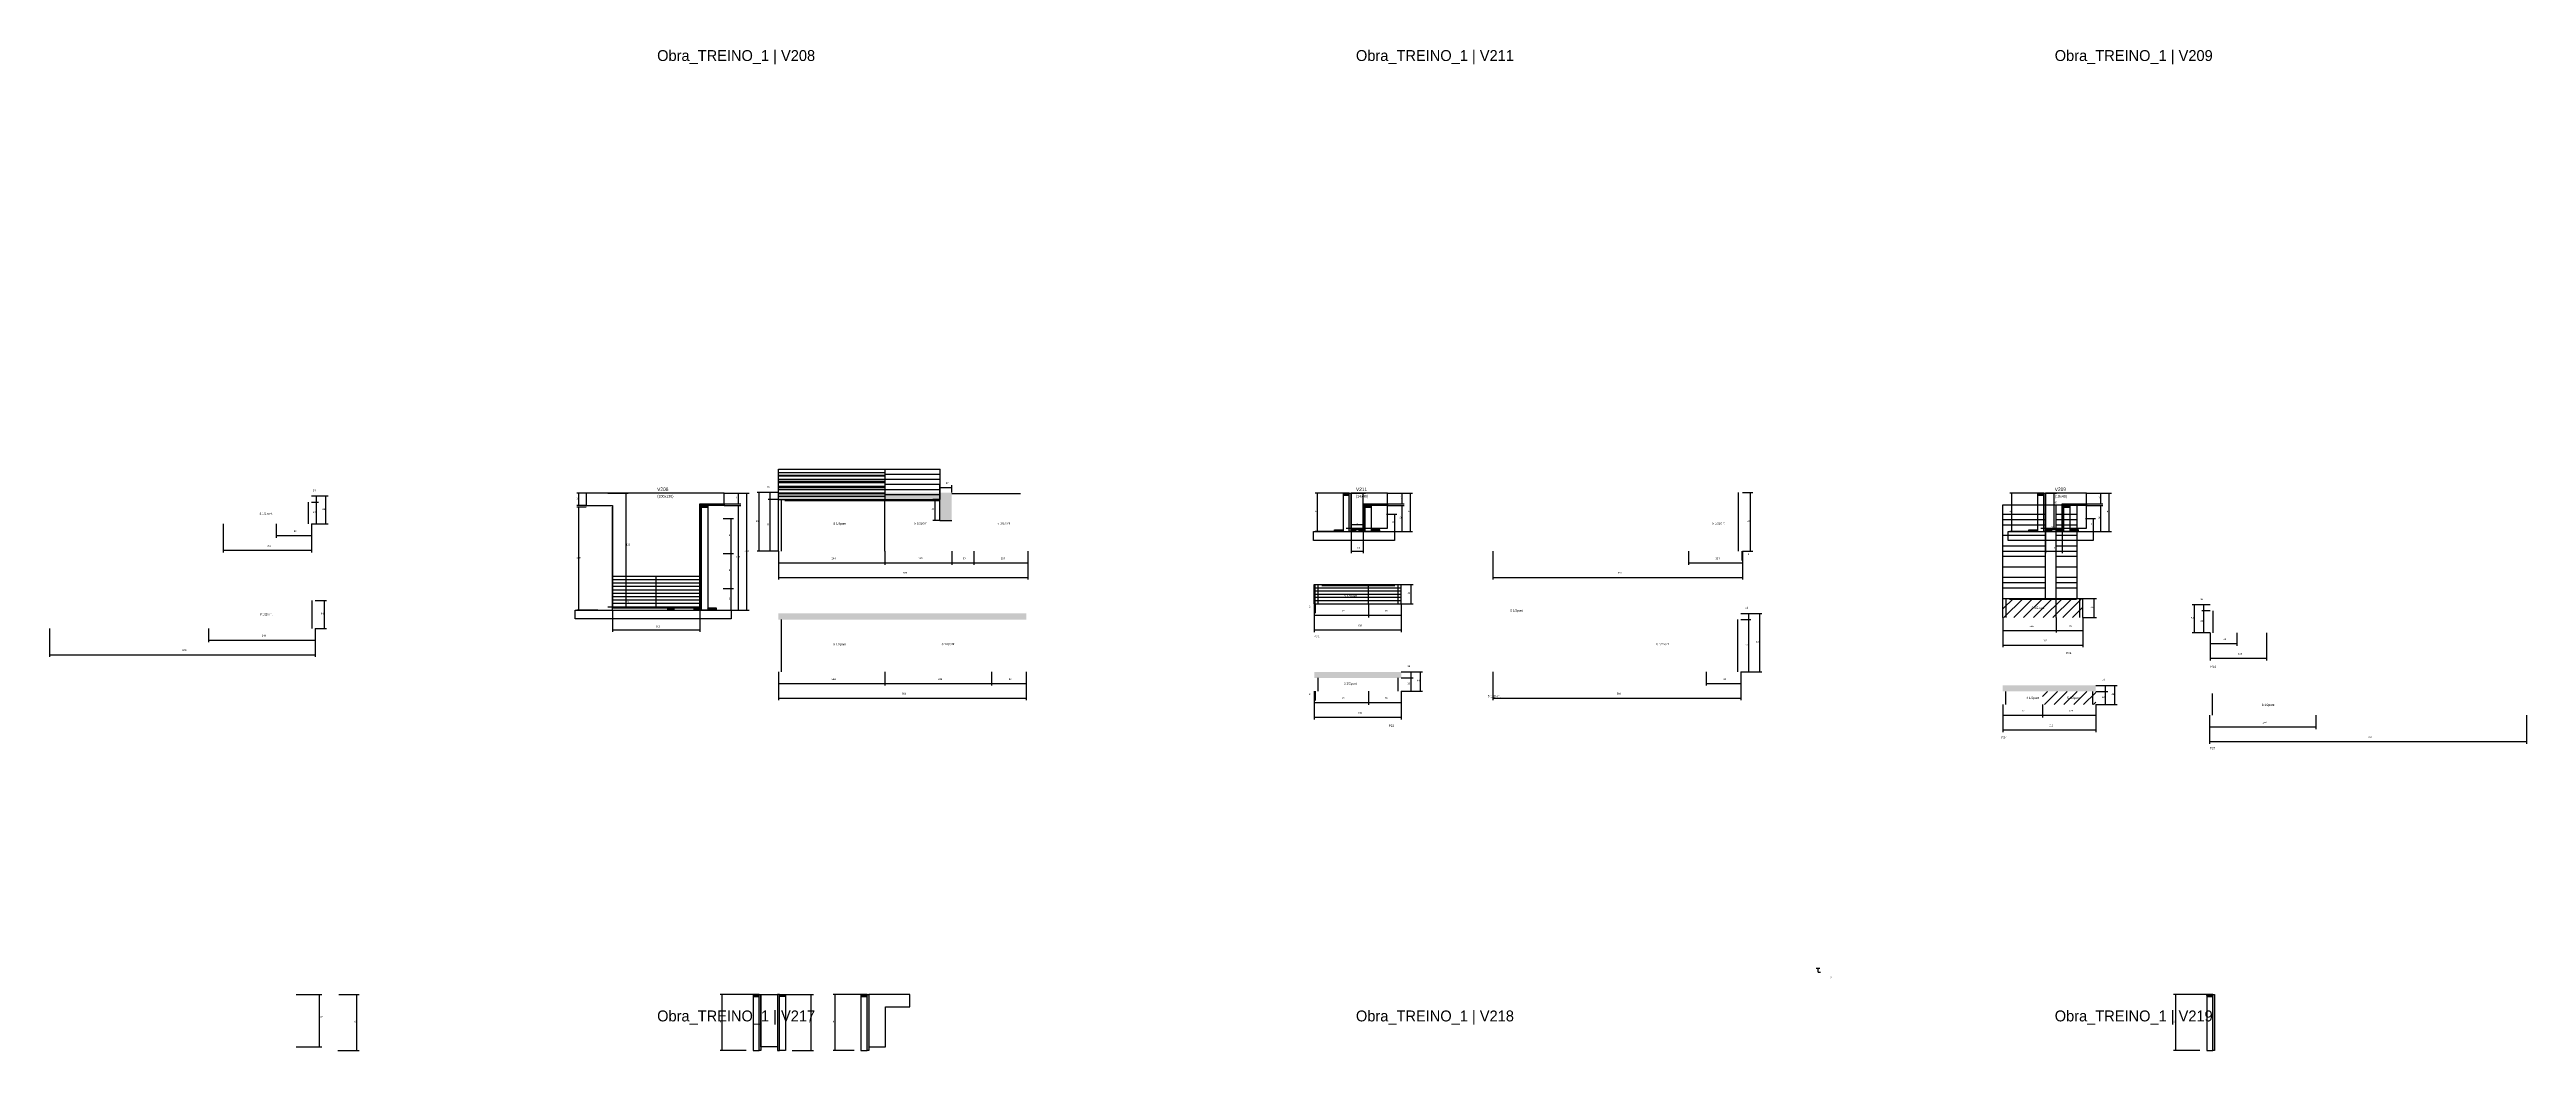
# Model space of a CAD drawing. Header units: metres. Extents: x -2848 to 22762, y -49062 to 1016.
# Drawn here: x -1391 to 4280, y -14477 to -12184 of the extents above; entities that cross this region are included whole.
import ezdxf

# ---------------------------------------------------------------- set-up
doc = ezdxf.new("R2010")
doc.units = ezdxf.units.M
for name, color, linetype in [('CONCRETO', 251, 'Continuous'), ('COTA', 4, 'Continuous'), ('Cota Seção (2x)', 4, 'Continuous'), ('Hachura', 253, 'Continuous'), ('LABEL_ID', 3, 'Continuous'), ('Madeira', 126, 'Continuous'), ('NOMENCLATURA', 7, 'Continuous'), ('Painéis', 200, 'Continuous'), ('REAPROVEITAMENTO', 251, 'Continuous'), ('SARR_2.2x7', 40, 'Continuous'), ('Texto Seção', 7, 'Continuous')]:
    doc.layers.add(name, color=color, linetype=linetype)

msp = doc.modelspace()

# ---------------------------------------------------------------- hatches: boundary and pattern name
at = {"layer": 'COTA'}
h = msp.add_hatch(dxfattribs=at)
h.set_pattern_fill('AR-CONC', scale=0.03)
h.paths.add_polyline_path([(674.5, -13262.7), (674.5, -13198.7), (674.5, -13198.7), (277.5, -13198.7), (277.5, -13198.7), (277.5, -13214.7), (277.5, -13214.7), (647.5, -13214.7), (647.5, -13214.7), (647.5, -13262.7), (647.5, -13262.7), (674.5, -13262.7)])
h = msp.add_hatch(dxfattribs=at)
h.set_pattern_fill('AR-CONC', scale=0.03)
h.paths.add_polyline_path([(845, -13475.4), (845, -13489.4), (845, -13489.4), (277.5, -13489.4), (277.5, -13489.4), (277.5, -13475.4), (277.5, -13475.4), (845, -13475.4)])
h = msp.add_hatch(dxfattribs=at)
h.set_pattern_fill('AR-CONC', scale=0.03)
h.paths.add_polyline_path([(1703.7, -13623.3), (1703.7, -13609.3), (1703.7, -13609.3), (1504.7, -13609.3), (1504.7, -13609.3), (1504.7, -13623.3), (1504.7, -13623.3), (1703.7, -13623.3)])
h = msp.add_hatch(dxfattribs=at)
h.set_pattern_fill('AR-CONC', scale=0.03)
h.paths.add_polyline_path([(3293.9, -13640.2), (3080.9, -13640.2), (3080.9, -13640.2), (3080.9, -13654.2), (3080.9, -13654.2), (3293.9, -13654.2), (3293.9, -13654.2), (3293.9, -13640.2)])
at = {"layer": 'Hachura'}
h = msp.add_hatch(dxfattribs=at)
h.set_pattern_fill('ANSI31', scale=0.5)
h.paths.add_polyline_path([(1584.8, -13204.4), (1584.8, -13200), (1584.8, -13200), (1570.8, -13200), (1570.8, -13200), (1570.8, -13204.4), (1570.8, -13204.4), (1584.8, -13204.4)])
h = msp.add_hatch(color=8, dxfattribs=at)
h.dxf.hatch_style = 1
h.paths.add_polyline_path([(1584.8, -13200), (1588.8, -13200), (1588.8, -13200), (1588.8, -13288), (1588.8, -13288), (1584.8, -13288), (1584.8, -13288), (1584.8, -13200)])
h = msp.add_hatch(dxfattribs=at)
h.set_pattern_fill('ANSI31', scale=0.5)
h.paths.add_polyline_path([(3174.8, -13204.4), (3174.8, -13200), (3174.8, -13200), (3160.8, -13200), (3160.8, -13200), (3160.8, -13204.4), (3160.8, -13204.4), (3174.8, -13204.4)])
h = msp.add_hatch(color=8, dxfattribs=at)
h.dxf.hatch_style = 1
h.paths.add_polyline_path([(3174.8, -13200), (3178.8, -13200), (3178.8, -13200), (3178.8, -13288), (3178.8, -13288), (3174.8, -13288), (3174.8, -13288), (3174.8, -13200)])
h = msp.add_hatch(color=8, dxfattribs=at)
h.dxf.hatch_style = 1
h.paths.add_polyline_path([(97.8, -13228), (97.8, -13224), (97.8, -13224), (153.4, -13224), (153.4, -13224), (153.4, -13228), (153.4, -13228), (97.8, -13228)])
h = msp.add_hatch(color=8, dxfattribs=at)
h.dxf.hatch_style = 1
h.paths.add_polyline_path([(101.8, -13228), (97.8, -13228), (97.8, -13228), (97.8, -13468), (97.8, -13468), (101.8, -13468), (101.8, -13468), (101.8, -13228)])
h = msp.add_hatch(dxfattribs=at)
h.set_pattern_fill('ANSI31', scale=0.5)
h.paths.add_polyline_path([(101.8, -13232.4), (101.8, -13228), (101.8, -13228), (115.8, -13228), (115.8, -13228), (115.8, -13232.4), (115.8, -13232.4), (101.8, -13232.4)])
h = msp.add_hatch(color=8, dxfattribs=at)
h.dxf.hatch_style = 1
h.paths.add_polyline_path([(1620.8, -13224), (1616.8, -13224), (1616.8, -13224), (1616.8, -13288), (1616.8, -13288), (1620.8, -13288), (1620.8, -13288), (1620.8, -13224)])
h = msp.add_hatch(color=8, dxfattribs=at)
h.dxf.hatch_style = 1
h.paths.add_polyline_path([(1616.8, -13228), (1616.8, -13224), (1616.8, -13224), (1672.4, -13224), (1672.4, -13224), (1672.4, -13228), (1672.4, -13228), (1616.8, -13228)])
h = msp.add_hatch(dxfattribs=at)
h.set_pattern_fill('ANSI31', scale=0.5)
h.paths.add_polyline_path([(1620.8, -13232.4), (1620.8, -13228), (1620.8, -13228), (1634.8, -13228), (1634.8, -13228), (1634.8, -13232.4), (1634.8, -13232.4), (1620.8, -13232.4)])
h = msp.add_hatch(color=8, dxfattribs=at)
h.dxf.hatch_style = 1
h.paths.add_polyline_path([(3216.8, -13228), (3216.8, -13224), (3216.8, -13224), (3272.4, -13224), (3272.4, -13224), (3272.4, -13228), (3272.4, -13228), (3216.8, -13228)])
h = msp.add_hatch(color=8, dxfattribs=at)
h.dxf.hatch_style = 1
h.paths.add_polyline_path([(3220.8, -13228), (3216.8, -13228), (3216.8, -13228), (3216.8, -13288), (3216.8, -13288), (3220.8, -13288), (3220.8, -13288), (3220.8, -13228)])
h = msp.add_hatch(dxfattribs=at)
h.set_pattern_fill('ANSI31', scale=0.5)
h.paths.add_polyline_path([(3220.8, -13232.4), (3220.8, -13228), (3220.8, -13228), (3234.8, -13228), (3234.8, -13228), (3234.8, -13232.4), (3234.8, -13232.4), (3220.8, -13232.4)])
h = msp.add_hatch(dxfattribs=at)
h.set_pattern_fill('ANSI31', scale=0.5)
h.paths.add_polyline_path([(1550.8, -13288), (1550.8, -13283.6), (1550.8, -13283.6), (1570.8, -13283.6), (1570.8, -13283.6), (1570.8, -13288), (1570.8, -13288), (1550.8, -13288)])
h = msp.add_hatch(color=8, dxfattribs=at)
h.dxf.hatch_style = 1
h.paths.add_polyline_path([(1588.8, -13283.6), (1588.8, -13280), (1588.8, -13280), (1616.8, -13280), (1616.8, -13280), (1616.8, -13283.6), (1616.8, -13283.6), (1588.8, -13283.6)])
h = msp.add_hatch(dxfattribs=at)
h.set_pattern_fill('ANSI31', scale=0.5)
h.paths.add_polyline_path([(1588.8, -13288), (1588.8, -13283.6), (1588.8, -13283.6), (1598.8, -13283.6), (1598.8, -13283.6), (1598.8, -13288), (1598.8, -13288), (1588.8, -13288)])
h = msp.add_hatch(dxfattribs=at)
h.set_pattern_fill('ANSI31', scale=0.5)
h.paths.add_polyline_path([(1616.8, -13288), (1616.8, -13283.6), (1616.8, -13283.6), (1606.8, -13283.6), (1606.8, -13283.6), (1606.8, -13288), (1606.8, -13288), (1616.8, -13288)])
h = msp.add_hatch(dxfattribs=at)
h.set_pattern_fill('ANSI31', scale=0.5)
h.paths.add_polyline_path([(1654.8, -13288), (1654.8, -13283.6), (1654.8, -13283.6), (1634.8, -13283.6), (1634.8, -13283.6), (1634.8, -13288), (1634.8, -13288), (1654.8, -13288)])
h = msp.add_hatch(dxfattribs=at)
h.set_pattern_fill('ANSI31', scale=0.5)
h.paths.add_polyline_path([(3140.8, -13288), (3140.8, -13283.6), (3140.8, -13283.6), (3160.8, -13283.6), (3160.8, -13283.6), (3160.8, -13288), (3160.8, -13288), (3140.8, -13288)])
h = msp.add_hatch(color=8, dxfattribs=at)
h.dxf.hatch_style = 1
h.paths.add_polyline_path([(3178.8, -13283.6), (3178.8, -13280), (3178.8, -13280), (3216.8, -13280), (3216.8, -13280), (3216.8, -13283.6), (3216.8, -13283.6), (3178.8, -13283.6)])
h = msp.add_hatch(dxfattribs=at)
h.set_pattern_fill('ANSI31', scale=0.5)
h.paths.add_polyline_path([(3178.8, -13288), (3178.8, -13283.6), (3178.8, -13283.6), (3192.8, -13283.6), (3192.8, -13283.6), (3192.8, -13288), (3192.8, -13288), (3178.8, -13288)])
h = msp.add_hatch(dxfattribs=at)
h.set_pattern_fill('ANSI31', scale=0.5)
h.paths.add_polyline_path([(3216.8, -13288), (3216.8, -13283.6), (3216.8, -13283.6), (3202.8, -13283.6), (3202.8, -13283.6), (3202.8, -13288), (3202.8, -13288), (3216.8, -13288)])
h = msp.add_hatch(dxfattribs=at)
h.set_pattern_fill('ANSI31', scale=0.5)
h.paths.add_polyline_path([(3254.8, -13288), (3254.8, -13283.6), (3254.8, -13283.6), (3234.8, -13283.6), (3234.8, -13283.6), (3234.8, -13288), (3234.8, -13288), (3254.8, -13288)])
h = msp.add_hatch(color=8, dxfattribs=at)
h.dxf.hatch_style = 1
h.paths.add_polyline_path([(-102.2, -13463.6), (-102.2, -13460), (-102.2, -13460), (97.8, -13460), (97.8, -13460), (97.8, -13463.6), (97.8, -13463.6), (-102.2, -13463.6)])
h = msp.add_hatch(dxfattribs=at)
h.set_pattern_fill('ANSI31', scale=0.5)
h.paths.add_polyline_path([(24.2, -13468), (24.2, -13463.6), (24.2, -13463.6), (38.2, -13463.6), (38.2, -13463.6), (38.2, -13468), (38.2, -13468), (24.2, -13468)])
h = msp.add_hatch(dxfattribs=at)
h.set_pattern_fill('ANSI31', scale=0.5)
h.paths.add_polyline_path([(97.8, -13468), (97.8, -13463.6), (97.8, -13463.6), (83.8, -13463.6), (83.8, -13463.6), (83.8, -13468), (83.8, -13468), (97.8, -13468)])
h = msp.add_hatch(dxfattribs=at)
h.set_pattern_fill('ANSI31', scale=0.5)
h.paths.add_polyline_path([(135.8, -13468), (135.8, -13463.6), (135.8, -13463.6), (115.8, -13463.6), (115.8, -13463.6), (115.8, -13468), (115.8, -13468), (135.8, -13468)])
h = msp.add_hatch(dxfattribs=at)
h.set_pattern_fill('ANSI31', scale=0.5)
h.paths.add_polyline_path([(233.8, -14353), (233.8, -14348.6), (233.8, -14348.6), (219.8, -14348.6), (219.8, -14348.6), (219.8, -14353), (219.8, -14353), (233.8, -14353)])
h = msp.add_hatch(color=8, dxfattribs=at)
h.dxf.hatch_style = 1
h.paths.add_polyline_path([(233.8, -14348.6), (237.8, -14348.6), (237.8, -14348.6), (237.8, -14476.6), (237.8, -14476.6), (233.8, -14476.6), (233.8, -14476.6), (233.8, -14348.6)])
h = msp.add_hatch(color=8, dxfattribs=at)
h.dxf.hatch_style = 1
h.paths.add_polyline_path([(279.8, -14348.6), (275.8, -14348.6), (275.8, -14348.6), (275.8, -14476.6), (275.8, -14476.6), (279.8, -14476.6), (279.8, -14476.6), (279.8, -14348.6)])
h = msp.add_hatch(dxfattribs=at)
h.set_pattern_fill('ANSI31', scale=0.5)
h.paths.add_polyline_path([(279.8, -14353), (279.8, -14348.6), (279.8, -14348.6), (293.8, -14348.6), (293.8, -14348.6), (293.8, -14353), (293.8, -14353), (279.8, -14353)])
h = msp.add_hatch(dxfattribs=at)
h.set_pattern_fill('ANSI31', scale=0.5)
h.paths.add_polyline_path([(480.7, -14353), (480.7, -14348.6), (480.7, -14348.6), (466.7, -14348.6), (466.7, -14348.6), (466.7, -14353), (466.7, -14353), (480.7, -14353)])
h = msp.add_hatch(color=8, dxfattribs=at)
h.dxf.hatch_style = 1
h.paths.add_polyline_path([(480.7, -14348.6), (484.7, -14348.6), (484.7, -14348.6), (484.7, -14476.6), (484.7, -14476.6), (480.7, -14476.6), (480.7, -14476.6), (480.7, -14348.6)])
h = msp.add_hatch(dxfattribs=at)
h.set_pattern_fill('ANSI31', scale=0.5)
h.paths.add_polyline_path([(3562, -14353), (3562, -14348.6), (3562, -14348.6), (3548, -14348.6), (3548, -14348.6), (3548, -14353), (3548, -14353), (3562, -14353)])
h = msp.add_hatch(color=8, dxfattribs=at)
h.dxf.hatch_style = 1
h.paths.add_polyline_path([(3562, -14348.6), (3566, -14348.6), (3566, -14348.6), (3566, -14476.6), (3566, -14476.6), (3562, -14476.6), (3562, -14476.6), (3562, -14348.6)])
at = {"layer": 'REAPROVEITAMENTO'}
h = msp.add_hatch(dxfattribs=at)
h.set_pattern_fill('ANSI31', scale=5)
h.paths.add_polyline_path([(3081.5, -13440.9), (3081.5, -13484.9), (3081.5, -13484.9), (3264.5, -13484.9), (3264.5, -13484.9), (3264.5, -13440.9), (3264.5, -13440.9), (3081.5, -13440.9)])
h = msp.add_hatch(dxfattribs=at)
h.set_pattern_fill('ANSI31', scale=5)
h.paths.add_polyline_path([(3171.9, -13654.2), (3171.9, -13684.2), (3171.9, -13684.2), (3293.9, -13684.2), (3293.9, -13684.2), (3293.9, -13654.2), (3293.9, -13654.2), (3171.9, -13654.2)])

# ---------------------------------------------------------------- linework, layer by layer
at = {"layer": 'CONCRETO'}
for points in [[(153.4, -13224), (153.4, -13200), (-162.2, -13200), (-162.2, -13228), (-102.2, -13228), (-102.2, -13460), (97.8, -13460), (97.8, -13224)], [(1672.4, -13224), (1672.4, -13200), (1588.8, -13200), (1588.8, -13228), (1588.8, -13228), (1588.8, -13280), (1616.8, -13280), (1616.8, -13224)], [(1588.8, -13280), (1672.4, -13280), (1672.4, -13200), (1588.8, -13200)], [(3272.4, -13224), (3272.4, -13200), (3178.8, -13200), (3178.8, -13228), (3178.8, -13228), (3178.8, -13280), (3216.8, -13280), (3216.8, -13224)], [(3178.8, -13280), (3272.4, -13280), (3272.4, -13200), (3178.8, -13200)], [(237.8, -14348.6), (237.8, -14348.6), (275.8, -14348.6), (275.8, -14376.6), (275.8, -14376.6), (275.8, -14468.6), (237.8, -14468.6), (237.8, -14348.6)], [(578.3, -14376.6), (578.3, -14348.6), (484.7, -14348.6), (484.7, -14376.6), (484.7, -14376.6), (484.7, -14468.6), (522.7, -14468.6), (522.7, -14376.6)]]:
    msp.add_lwpolyline(points, close=True, dxfattribs=at)
at = {"layer": 'COTA'}
for p, q in [((-162.2, -13200), (-184.1, -13200)), ((-179.1, -13228), (-179.1, -13200)), ((153.4, -13200), (210.7, -13200)), ((153.4, -13200), (191.4, -13200)), ((186.4, -13224), (186.4, -13200)), ((205.7, -13468), (205.7, -13200)), ((1570.8, -13200), (1507, -13200)), ((1512, -13288), (1512, -13200)), ((1672.4, -13200), (1729.8, -13200)), ((1672.4, -13200), (1710.5, -13200)), ((1705.5, -13224), (1705.5, -13200)), ((1724.8, -13288), (1724.8, -13200)), ((3160.8, -13200), (3096.9, -13200)), ((3101.9, -13288), (3101.9, -13200)), ((3272.4, -13200), (3329.8, -13200)), ((3272.4, -13200), (3310.4, -13200)), ((3305.4, -13224), (3305.4, -13200)), ((3324.8, -13288), (3324.8, -13200)), ((-994, -13270.4), (-994, -13335.5)), ((-872, -13270.4), (-872, -13302)), ((-791.5, -13270.4), (-791.5, -13302)), ((-791.5, -13270.4), (-791.5, -13335.5)), ((-162.2, -13228), (-184.1, -13228)), ((-162.2, -13232), (-184.1, -13232)), ((-179.1, -13468), (-179.1, -13232)), ((151.1, -13258), (174.6, -13258)), ((153.4, -13224), (191.4, -13224)), ((153.4, -13228), (191.4, -13228)), ((169.6, -13338), (169.6, -13258)), ((186.4, -13468), (186.4, -13228)), ((1670.1, -13248), (1693.7, -13248)), ((1672.4, -13224), (1710.5, -13224)), ((1672.4, -13228), (1710.5, -13228)), ((1688.7, -13288), (1688.7, -13248)), ((1705.5, -13288), (1705.5, -13228)), ((3270.1, -13258), (3293.6, -13258)), ((3272.4, -13224), (3310.4, -13224)), ((3272.4, -13228), (3310.4, -13228)), ((3288.6, -13288), (3288.6, -13258)), ((3305.4, -13288), (3305.4, -13228)), ((-872, -13297), (-791.5, -13297)), ((1555.2, -13288), (1507, -13288)), ((1588.8, -13288), (1588.8, -13337.7)), ((1616.8, -13288), (1616.8, -13337.7)), ((1650.4, -13288), (1729.8, -13288)), ((1650.4, -13288), (1710.5, -13288)), ((1670.1, -13288), (1693.7, -13288)), ((3145.2, -13288), (3096.9, -13288)), ((3178.8, -13288), (3178.8, -13337.7)), ((3216.8, -13288), (3216.8, -13337.7)), ((3250.4, -13288), (3329.8, -13288)), ((3250.4, -13288), (3310.4, -13288)), ((3270.1, -13288), (3293.6, -13288)), ((-994, -13330.5), (-791.5, -13330.5)), ((151.1, -13338), (174.6, -13338)), ((151.1, -13338), (174.6, -13338)), ((169.6, -13418), (169.6, -13338)), ((277.5, -13332.7), (277.5, -13364.3)), ((277.5, -13332.7), (277.5, -13397.8)), ((277.5, -13359.3), (521.5, -13359.3)), ((521.5, -13332.7), (521.5, -13364.3)), ((521.5, -13332.7), (521.5, -13364.3)), ((521.5, -13359.3), (674.5, -13359.3)), ((674.5, -13332.7), (674.5, -13364.3)), ((725, -13332.7), (725, -13364.3)), ((725, -13359.3), (849, -13359.3)), ((849, -13332.7), (849, -13364.3)), ((849, -13332.7), (849, -13397.8)), ((1588.8, -13332.7), (1616.8, -13332.7)), ((1913.7, -13332.7), (1913.7, -13397.8)), ((2361.2, -13332.7), (2361.2, -13364.3)), ((2361.2, -13359.3), (2485.2, -13359.3)), ((2483.2, -13332.7), (2483.2, -13354.4)), ((2483.2, -13349.4), (2485.2, -13349.4)), ((2485.2, -13332.7), (2485.2, -13364.3)), ((2485.2, -13332.7), (2485.2, -13397.8)), ((2485.2, -13332.7), (2485.2, -13354.4)), ((3178.8, -13332.7), (3216.8, -13332.7)), ((151.1, -13418), (174.6, -13418)), ((151.1, -13418), (174.6, -13418)), ((169.6, -13468), (169.6, -13418)), ((277.5, -13392.8), (849, -13392.8)), ((1703.7, -13409.2), (1731.1, -13409.2)), ((1726.1, -13453.2), (1726.1, -13409.2)), ((1913.7, -13392.8), (2485.2, -13392.8)), ((3264.5, -13440.9), (3295.6, -13440.9)), ((3290.6, -13484.9), (3290.6, -13440.9)), ((-135.8, -13468), (-184.1, -13468)), ((-102.2, -13468), (-102.2, -13517.7)), ((97.8, -13468), (97.8, -13517.7)), ((131.4, -13468), (210.7, -13468)), ((131.4, -13468), (191.4, -13468)), ((151.1, -13468), (174.6, -13468)), ((1504.7, -13453.2), (1504.7, -13484.7)), ((1504.7, -13453.2), (1504.7, -13518.3)), ((1504.7, -13453.2), (1504.7, -13474.9)), ((1504.7, -13469.9), (1506.7, -13469.9)), ((1504.7, -13479.7), (1628.7, -13479.7)), ((1506.7, -13453.2), (1506.7, -13474.9)), ((1628.7, -13453.2), (1628.7, -13484.7)), ((1628.7, -13453.2), (1628.7, -13484.7)), ((1628.7, -13479.7), (1703.7, -13479.7)), ((1703.7, -13453.2), (1703.7, -13484.7)), ((1703.7, -13453.2), (1703.7, -13518.3)), ((1703.7, -13453.2), (1731.1, -13453.2)), ((3081.5, -13484.9), (3081.5, -13519.4)), ((3081.5, -13484.9), (3081.5, -13553)), ((3203.5, -13484.9), (3203.5, -13519.4)), ((3203.5, -13484.9), (3203.5, -13519.4)), ((3264.5, -13484.9), (3264.5, -13519.4)), ((3264.5, -13484.9), (3264.5, -13553)), ((3264.5, -13484.9), (3295.6, -13484.9)), ((3555.6, -13455.8), (3515, -13455.8)), ((3520, -13519.8), (3520, -13455.8)), ((3555.6, -13455.8), (3536.7, -13455.8)), ((3555.6, -13469.8), (3536.7, -13469.8)), ((3555.6, -13469.8), (3536.7, -13469.8)), ((3541.7, -13469.8), (3541.7, -13455.8)), ((3541.7, -13519.8), (3541.7, -13469.8)), ((-1391.2, -13509.9), (-1391.2, -13574.9)), ((-1027.2, -13509.9), (-1027.2, -13541.4)), ((-1027.2, -13536.4), (-783.2, -13536.4)), ((-783.2, -13509.9), (-783.2, -13541.4)), ((-783.2, -13509.9), (-783.2, -13574.9)), ((-102.2, -13512.7), (97.8, -13512.7)), ((1504.7, -13513.3), (1703.7, -13513.3)), ((3081.5, -13514.4), (3203.5, -13514.4)), ((3081.5, -13548), (3264.5, -13548)), ((3203.5, -13514.4), (3264.5, -13514.4)), ((3555.6, -13519.8), (3515, -13519.8)), ((3555.6, -13519.8), (3536.7, -13519.8)), ((3555.6, -13519.8), (3555.6, -13549.3)), ((3555.6, -13519.8), (3555.6, -13582.9)), ((3555.6, -13544.3), (3616.6, -13544.3)), ((3616.6, -13519.8), (3616.6, -13549.3)), ((3684.6, -13519.8), (3684.6, -13582.9)), ((-1391.2, -13569.9), (-783.2, -13569.9)), ((277.5, -13609.4), (277.5, -13640.9)), ((277.5, -13609.4), (277.5, -13674.4)), ((521.5, -13609.4), (521.5, -13640.9)), ((521.5, -13609.4), (521.5, -13640.9)), ((765.5, -13609.4), (765.5, -13640.9)), ((765.5, -13609.4), (765.5, -13640.9)), ((845, -13609.4), (845, -13640.9)), ((845, -13609.4), (845, -13674.4)), ((1703.7, -13609.3), (1731.1, -13609.3)), ((1703.7, -13609.3), (1752.7, -13609.3)), ((1726.1, -13623.3), (1726.1, -13609.3)), ((1747.7, -13653.3), (1747.7, -13609.3)), ((1913.7, -13609.4), (1913.7, -13674.4)), ((2401.7, -13609.4), (2401.7, -13640.9)), ((2481.2, -13609.4), (2481.2, -13640.9)), ((2481.2, -13609.4), (2481.2, -13674.4)), ((3555.6, -13577.9), (3684.6, -13577.9)), ((277.5, -13635.9), (521.5, -13635.9)), ((521.5, -13635.9), (765.5, -13635.9)), ((765.5, -13635.9), (845, -13635.9)), ((1504.7, -13653.3), (1504.7, -13684.8)), ((1504.7, -13653.3), (1504.7, -13718.4)), ((1504.7, -13653.3), (1504.7, -13675)), ((1506.7, -13653.3), (1506.7, -13675)), ((1628.7, -13653.3), (1628.7, -13684.8)), ((1628.7, -13653.3), (1628.7, -13684.8)), ((1703.7, -13623.3), (1731.1, -13623.3)), ((1703.7, -13623.3), (1731.1, -13623.3)), ((1703.7, -13653.3), (1703.7, -13684.8)), ((1703.7, -13653.3), (1703.7, -13718.4)), ((1703.7, -13653.3), (1731.1, -13653.3)), ((1703.7, -13653.3), (1752.7, -13653.3)), ((1726.1, -13653.3), (1726.1, -13623.3)), ((2401.7, -13635.9), (2481.2, -13635.9)), ((3293.9, -13640.2), (3342.9, -13640.2)), ((3293.9, -13640.2), (3321.3, -13640.2)), ((3293.9, -13654.2), (3321.3, -13654.2)), ((3293.9, -13654.2), (3321.3, -13654.2)), ((3316.3, -13654.2), (3316.3, -13640.2)), ((3316.3, -13684.2), (3316.3, -13654.2)), ((3337.9, -13684.2), (3337.9, -13640.2)), ((277.5, -13669.4), (845, -13669.4)), ((1504.7, -13670), (1506.7, -13670)), ((1504.7, -13679.8), (1628.7, -13679.8)), ((1504.7, -13713.4), (1703.7, -13713.4)), ((1628.7, -13679.8), (1703.7, -13679.8)), ((1913.7, -13669.4), (2481.2, -13669.4)), ((3080.9, -13684.2), (3080.9, -13713.7)), ((3080.9, -13684.2), (3080.9, -13747.2)), ((3080.9, -13708.7), (3171.9, -13708.7)), ((3171.9, -13684.2), (3171.9, -13713.7)), ((3171.9, -13684.2), (3171.9, -13713.7)), ((3171.9, -13708.7), (3293.9, -13708.7)), ((3293.9, -13684.2), (3293.9, -13713.7)), ((3293.9, -13684.2), (3293.9, -13747.2)), ((3293.9, -13684.2), (3342.9, -13684.2)), ((3293.9, -13684.2), (3321.3, -13684.2)), ((3554.1, -13708.7), (3554.1, -13740.2)), ((3554.1, -13708.7), (3554.1, -13773.8)), ((3798.1, -13708.7), (3798.1, -13740.2)), ((4280.1, -13708.7), (4280.1, -13773.8)), ((3080.9, -13742.2), (3293.9, -13742.2)), ((3554.1, -13735.2), (3798.1, -13735.2)), ((3554.1, -13768.8), (4280.1, -13768.8)), ((2661.8, -14289), (2653.6, -14289)), ((2658.6, -14297), (2658.6, -14289)), ((2658.6, -14297), (2663.6, -14297)), ((-729.1, -14348.6), (-682.3, -14348.6)), ((-687.3, -14476.6), (-687.3, -14348.6)), ((219.8, -14348.6), (144.1, -14348.6)), ((149.1, -14476.6), (149.1, -14348.6)), ((293.8, -14348.6), (357.7, -14348.6)), ((352.7, -14476.6), (352.7, -14348.6)), ((466.7, -14348.6), (402.8, -14348.6)), ((407.8, -14476.6), (407.8, -14348.6)), ((3548, -14348.6), (3472.3, -14348.6)), ((3477.3, -14476.6), (3477.3, -14348.6)), ((-731.1, -14476.6), (-682.3, -14476.6)), ((204.2, -14476.6), (144.1, -14476.6)), ((309.4, -14476.6), (357.7, -14476.6)), ((451.1, -14476.6), (402.8, -14476.6)), ((3532.4, -14476.6), (3472.3, -14476.6))]:
    msp.add_line(p, q, dxfattribs=at)
at = {"layer": 'Cota Seção (2x)'}
for p, q in [((-791.5, -13206.4), (-775.3, -13206.4)), ((-791.5, -13206.4), (-753.2, -13206.4)), ((-780.3, -13220.4), (-780.3, -13206.4)), ((-758.2, -13270.4), (-758.2, -13206.4)), ((-113.2, -13200), (-66.2, -13200)), ((-71.2, -13460), (-71.2, -13200)), ((277.5, -13198.7), (228.9, -13198.7)), ((233.9, -13332.7), (233.9, -13198.7)), ((277.5, -13198.7), (254.1, -13198.7)), ((259.1, -13214.7), (259.1, -13198.7)), ((647.5, -13214.7), (647.5, -13181.7)), ((647.5, -13186.7), (674.5, -13186.7)), ((674.5, -13198.7), (674.5, -13181.7)), ((1577.8, -13200), (1621.8, -13200)), ((1616.8, -13280), (1616.8, -13200)), ((2485.2, -13198.7), (2508.5, -13198.7)), ((2503.5, -13332.7), (2503.5, -13198.7)), ((3167.8, -13200), (3203.7, -13200)), ((3198.7, -13280), (3198.7, -13200)), ((-791.5, -13220.4), (-775.3, -13220.4)), ((-791.5, -13220.4), (-775.3, -13220.4)), ((-791.5, -13270.4), (-775.3, -13270.4)), ((-791.5, -13270.4), (-753.2, -13270.4)), ((-780.3, -13270.4), (-780.3, -13220.4)), ((277.5, -13214.7), (254.1, -13214.7)), ((277.5, -13214.7), (254.1, -13214.7)), ((259.1, -13332.7), (259.1, -13214.7)), ((647.5, -13214.7), (631.4, -13214.7)), ((647.5, -13262.7), (631.4, -13262.7)), ((636.4, -13262.7), (636.4, -13214.7)), ((1588.8, -13288), (1588.8, -13267)), ((1616.8, -13288), (1616.8, -13267)), ((1577.8, -13280), (1621.8, -13280)), ((1588.8, -13272), (1616.8, -13272)), ((3167.8, -13280), (3203.7, -13280)), ((3178.8, -13288), (3178.8, -13275)), ((3178.8, -13280), (3216.8, -13280)), ((3216.8, -13288), (3216.8, -13275)), ((277.5, -13332.7), (228.9, -13332.7)), ((277.5, -13332.7), (254.1, -13332.7)), ((674.5, -13332.7), (674.5, -13364.3)), ((674.5, -13359.3), (725, -13359.3)), ((725, -13332.7), (725, -13364.3)), ((2485.2, -13332.7), (2508.5, -13332.7)), ((-783.2, -13445.9), (-756.8, -13445.9)), ((-761.8, -13509.9), (-761.8, -13445.9)), ((-113.2, -13460), (-66.2, -13460)), ((-102.2, -13468), (-102.2, -13447)), ((-102.2, -13452), (97.8, -13452)), ((97.8, -13468), (97.8, -13447)), ((2481.2, -13475.4), (2504.5, -13475.4)), ((2481.2, -13475.4), (2529.7, -13475.4)), ((2481.2, -13489.4), (2504.5, -13489.4)), ((2481.2, -13489.4), (2504.5, -13489.4)), ((2499.5, -13489.4), (2499.5, -13475.4)), ((2499.5, -13609.4), (2499.5, -13489.4)), ((2524.7, -13609.4), (2524.7, -13475.4)), ((-783.2, -13509.9), (-756.8, -13509.9)), ((2481.2, -13609.4), (2504.5, -13609.4)), ((2481.2, -13609.4), (2529.7, -13609.4)), ((-826.7, -14348.6), (-767.7, -14348.6)), ((-772.7, -14468.6), (-772.7, -14348.6)), ((-826.7, -14468.6), (-767.7, -14468.6))]:
    msp.add_line(p, q, dxfattribs=at)
at = {"layer": 'Madeira'}
for points in [[(1584.8, -13204.4), (1584.8, -13200), (1570.8, -13200), (1570.8, -13204.4)], [(1584.8, -13200), (1570.8, -13200), (1570.8, -13288), (1584.8, -13288)], [(3174.8, -13204.4), (3174.8, -13200), (3160.8, -13200), (3160.8, -13204.4)], [(3174.8, -13200), (3160.8, -13200), (3160.8, -13288), (3174.8, -13288)], [(101.8, -13232.4), (101.8, -13228), (115.8, -13228), (115.8, -13232.4)], [(101.8, -13228), (115.8, -13228), (115.8, -13468), (101.8, -13468)], [(1620.8, -13232.4), (1620.8, -13228), (1634.8, -13228), (1634.8, -13232.4)], [(1620.8, -13228), (1634.8, -13228), (1634.8, -13288), (1620.8, -13288)], [(3220.8, -13232.4), (3220.8, -13228), (3234.8, -13228), (3234.8, -13232.4)], [(3220.8, -13228), (3234.8, -13228), (3234.8, -13288), (3220.8, -13288)], [(1688.3, -13308), (1503.1, -13308), (1503.1, -13288), (1688.3, -13288)], [(1550.8, -13288), (1550.8, -13283.6), (1570.8, -13283.6), (1570.8, -13288)], [(1588.8, -13288), (1588.8, -13283.6), (1598.8, -13283.6), (1598.8, -13288)], [(1616.8, -13288), (1616.8, -13283.6), (1606.8, -13283.6), (1606.8, -13288)], [(1654.8, -13288), (1654.8, -13283.6), (1634.8, -13283.6), (1634.8, -13288)], [(3288.2, -13308), (3093.1, -13308), (3093.1, -13288), (3288.2, -13288)], [(3140.8, -13288), (3140.8, -13283.6), (3160.8, -13283.6), (3160.8, -13288)], [(3178.8, -13288), (3178.8, -13283.6), (3192.8, -13283.6), (3192.8, -13288)], [(3216.8, -13288), (3216.8, -13283.6), (3202.8, -13283.6), (3202.8, -13288)], [(3254.8, -13288), (3254.8, -13283.6), (3234.8, -13283.6), (3234.8, -13288)], [(169.2, -13488), (-188, -13488), (-188, -13468), (169.2, -13468)], [(24.2, -13468), (24.2, -13463.6), (38.2, -13463.6), (38.2, -13468)], [(97.8, -13468), (97.8, -13463.6), (83.8, -13463.6), (83.8, -13468)], [(135.8, -13468), (135.8, -13463.6), (115.8, -13463.6), (115.8, -13468)], [(233.8, -14353), (233.8, -14348.6), (219.8, -14348.6), (219.8, -14353)], [(233.8, -14348.6), (219.8, -14348.6), (219.8, -14476.6), (233.8, -14476.6)], [(279.8, -14353), (279.8, -14348.6), (293.8, -14348.6), (293.8, -14353)], [(279.8, -14348.6), (293.8, -14348.6), (293.8, -14476.6), (279.8, -14476.6)], [(480.7, -14353), (480.7, -14348.6), (466.7, -14348.6), (466.7, -14353)], [(480.7, -14348.6), (466.7, -14348.6), (466.7, -14476.6), (480.7, -14476.6)], [(3562, -14353), (3562, -14348.6), (3548, -14348.6), (3548, -14353)], [(3562, -14348.6), (3548, -14348.6), (3548, -14476.6), (3562, -14476.6)]]:
    msp.add_lwpolyline(points, close=True, dxfattribs=at)
at = {"layer": 'Painéis'}
for p, q in [((277.5, -13144.7), (521.8, -13144.7)), ((277.5, -13214.7), (277.5, -13144.7)), ((521.8, -13214.7), (521.8, -13144.7)), ((521.8, -13144.7), (647.8, -13144.7)), ((521.8, -13214.7), (521.8, -13144.7)), ((647.8, -13214.7), (647.8, -13144.7)), ((1588.8, -13288), (1588.8, -13200)), ((3178.8, -13288), (3178.8, -13200)), ((-162.2, -13228), (-102.2, -13228)), ((-102.2, -13468), (-102.2, -13232)), ((97.8, -13224), (153.4, -13224)), ((97.8, -13468), (97.8, -13228)), ((277.5, -13214.7), (647.5, -13214.7)), ((277.5, -13332.7), (277.5, -13214.7)), ((277.5, -13214.7), (521.8, -13214.7)), ((521.5, -13332.7), (521.5, -13214.7)), ((521.8, -13214.7), (647.8, -13214.7)), ((647.5, -13262.7), (647.5, -13214.7)), ((647.5, -13262.7), (674.5, -13262.7)), ((1616.8, -13224), (1672.4, -13224)), ((1616.8, -13228), (1616.8, -13224)), ((1616.8, -13288), (1616.8, -13228)), ((1672.4, -13228), (1672.4, -13224)), ((3081.5, -13227), (3179, -13227)), ((3081.5, -13440.9), (3081.5, -13227)), ((3179, -13440.9), (3179, -13227)), ((3179, -13227), (3203, -13227)), ((3179, -13440.9), (3179, -13227)), ((3203, -13440.9), (3203, -13227)), ((3203, -13227), (3251, -13227)), ((3203, -13440.9), (3203, -13227)), ((3216.8, -13224), (3272.4, -13224)), ((3216.8, -13228), (3216.8, -13224)), ((3216.8, -13288), (3216.8, -13228)), ((3251, -13440.9), (3251, -13227)), ((3272.4, -13228), (3272.4, -13224)), ((1588.8, -13280), (1616.8, -13280)), ((1588.8, -13283.6), (1588.8, -13280)), ((1616.8, -13283.6), (1616.8, -13280)), ((3178.8, -13280), (3216.8, -13280)), ((3178.8, -13283.6), (3178.8, -13280)), ((3216.8, -13283.6), (3216.8, -13280)), ((-102.2, -13390), (-2.2, -13390)), ((-102.2, -13460), (-102.2, -13390)), ((-2.2, -13460), (-2.2, -13390)), ((-2.2, -13390), (97.8, -13390)), ((-2.2, -13460), (-2.2, -13390)), ((97.8, -13460), (97.8, -13390)), ((1504.7, -13409.2), (1703.7, -13409.2)), ((1504.7, -13453.2), (1504.7, -13409.2)), ((1506.7, -13453.2), (1506.7, -13409.2)), ((1628.7, -13453.2), (1628.7, -13409.2)), ((1703.7, -13453.2), (1703.7, -13409.2)), ((3081.5, -13440.9), (3264.5, -13440.9)), ((3081.5, -13484.9), (3081.5, -13440.9)), ((3081.5, -13440.9), (3179, -13440.9)), ((3179, -13440.9), (3203, -13440.9)), ((3203, -13440.9), (3251, -13440.9)), ((3203.5, -13484.9), (3203.5, -13440.9)), ((3264.5, -13484.9), (3264.5, -13440.9)), ((-102.2, -13460), (97.8, -13460)), ((-102.2, -13463.6), (-102.2, -13460)), ((-102.2, -13460), (-2.2, -13460)), ((-2.2, -13460), (97.8, -13460)), ((97.8, -13463.6), (97.8, -13460)), ((1504.7, -13453.2), (1703.7, -13453.2))]:
    msp.add_line(p, q, dxfattribs=at)
for points in [[(1584.8, -13200), (1588.8, -13200), (1588.8, -13288), (1584.8, -13288)], [(3174.8, -13200), (3178.8, -13200), (3178.8, -13288), (3174.8, -13288)], [(97.8, -13228), (97.8, -13224), (153.4, -13224), (153.4, -13228)], [(101.8, -13228), (97.8, -13228), (97.8, -13468), (101.8, -13468)], [(1616.8, -13228), (1616.8, -13224), (1672.4, -13224), (1672.4, -13228)], [(1620.8, -13228), (1616.8, -13228), (1616.8, -13288), (1620.8, -13288)], [(3216.8, -13228), (3216.8, -13224), (3272.4, -13224), (3272.4, -13228)], [(3220.8, -13228), (3216.8, -13228), (3216.8, -13288), (3220.8, -13288)], [(1588.8, -13283.6), (1588.8, -13280), (1616.8, -13280), (1616.8, -13283.6)], [(3178.8, -13283.6), (3178.8, -13280), (3216.8, -13280), (3216.8, -13283.6)], [(-102.2, -13463.6), (-102.2, -13460), (97.8, -13460), (97.8, -13463.6)], [(233.8, -14348.6), (237.8, -14348.6), (237.8, -14476.6), (233.8, -14476.6)], [(279.8, -14348.6), (275.8, -14348.6), (275.8, -14476.6), (279.8, -14476.6)], [(480.7, -14348.6), (484.7, -14348.6), (484.7, -14476.6), (480.7, -14476.6)], [(3562, -14348.6), (3566, -14348.6), (3566, -14476.6), (3562, -14476.6)]]:
    msp.add_lwpolyline(points, close=True, dxfattribs=at)
at = {"layer": 'SARR_2.2x7'}
for p, q in [((278.5, -13152.5), (520.8, -13152.5)), ((522.8, -13156.4), (646.8, -13156.4)), ((278.5, -13158.7), (520.8, -13158.7)), ((278.5, -13160.3), (520.8, -13160.3)), ((278.5, -13168), (520.8, -13168)), ((278.5, -13172.7), (520.8, -13172.7)), ((278.5, -13175.8), (520.8, -13175.8)), ((278.5, -13183.6), (520.8, -13183.6)), ((278.5, -13186.7), (520.8, -13186.7)), ((278.5, -13191.4), (520.8, -13191.4)), ((278.5, -13199.1), (520.8, -13199.1)), ((278.5, -13200.7), (520.8, -13200.7)), ((278.5, -13206.9), (520.8, -13206.9)), ((522.8, -13168), (646.8, -13168)), ((522.8, -13179.7), (646.8, -13179.7)), ((522.8, -13191.4), (646.8, -13191.4)), ((522.8, -13203), (646.8, -13203)), ((674.5, -13200.9), (725, -13200.9)), ((725, -13200.9), (832, -13200.9)), ((2476.2, -13332.7), (2476.2, -13198.7)), ((-798.5, -13270.4), (-798.5, -13220.4)), ((284.5, -13332.7), (284.5, -13214.7)), ((292.5, -13216.9), (521.5, -13216.9)), ((521.5, -13216.9), (647.5, -13216.9)), ((3082.5, -13248.1), (3178, -13248.1)), ((3082.5, -13260.1), (3178, -13260.1)), ((3204, -13248.1), (3250, -13248.1)), ((3204, -13260.1), (3250, -13260.1)), ((3082.5, -13272.2), (3178, -13272.2)), ((3082.5, -13296.3), (3178, -13296.3)), ((3082.5, -13296.3), (3178, -13296.3)), ((3082.5, -13320.4), (3178, -13320.4)), ((3204, -13272.2), (3250, -13272.2)), ((3204, -13296.3), (3250, -13296.3)), ((3204, -13296.3), (3250, -13296.3)), ((3204, -13320.4), (3250, -13320.4)), ((3082.5, -13332.5), (3178, -13332.5)), ((3082.5, -13344.5), (3178, -13344.5)), ((3082.5, -13368.6), (3178, -13368.6)), ((3082.5, -13368.6), (3178, -13368.6)), ((3204, -13332.5), (3250, -13332.5)), ((3204, -13344.5), (3250, -13344.5)), ((3204, -13368.6), (3250, -13368.6)), ((3204, -13368.6), (3250, -13368.6)), ((-101.2, -13397.8), (-3.2, -13397.8)), ((-101.2, -13405.6), (-3.2, -13405.6)), ((-101.2, -13413.3), (-3.2, -13413.3)), ((-101.2, -13421.1), (-3.2, -13421.1)), ((-101.2, -13428.9), (-3.2, -13428.9)), ((-101.2, -13436.7), (-3.2, -13436.7)), ((-1.2, -13397.8), (96.8, -13397.8)), ((-1.2, -13405.6), (96.8, -13405.6)), ((-1.2, -13413.3), (96.8, -13413.3)), ((-1.2, -13421.1), (96.8, -13421.1)), ((-1.2, -13428.9), (96.8, -13428.9)), ((-1.2, -13436.7), (96.8, -13436.7)), ((1505.7, -13416.5), (1627.7, -13416.5)), ((1505.7, -13423.9), (1627.7, -13423.9)), ((1505.7, -13431.2), (1627.7, -13431.2)), ((1505.7, -13438.5), (1627.7, -13438.5)), ((1513.7, -13453.2), (1513.7, -13409.2)), ((1521.7, -13411.4), (1628.7, -13411.4)), ((1628.7, -13411.4), (1688.7, -13411.4)), ((1629.7, -13416.5), (1702.7, -13416.5)), ((1629.7, -13423.9), (1702.7, -13423.9)), ((1629.7, -13431.2), (1702.7, -13431.2)), ((1629.7, -13438.5), (1702.7, -13438.5)), ((1696.7, -13453.2), (1696.7, -13409.2)), ((3082.5, -13392.7), (3178, -13392.7)), ((3082.5, -13404.8), (3178, -13404.8)), ((3082.5, -13416.8), (3178, -13416.8)), ((3088.5, -13484.9), (3088.5, -13440.9)), ((3204, -13392.7), (3250, -13392.7)), ((3204, -13404.8), (3250, -13404.8)), ((3204, -13416.8), (3250, -13416.8)), ((3257.5, -13484.9), (3257.5, -13440.9)), ((-790.2, -13509.9), (-790.2, -13445.9)), ((-101.2, -13444.4), (-3.2, -13444.4)), ((-101.2, -13452.2), (-3.2, -13452.2)), ((-1.2, -13444.4), (96.8, -13444.4)), ((-1.2, -13452.2), (96.8, -13452.2)), ((284.5, -13609.4), (284.5, -13489.4)), ((1505.7, -13445.9), (1627.7, -13445.9)), ((1629.7, -13445.9), (1702.7, -13445.9)), ((2474.2, -13609.4), (2474.2, -13489.4)), ((3096.5, -13443.1), (3203.5, -13443.1)), ((3203.5, -13443.1), (3249.5, -13443.1)), ((3562.6, -13519.8), (3562.6, -13469.8)), ((1513.7, -13653.3), (1513.7, -13623.3)), ((1696.7, -13653.3), (1696.7, -13623.3)), ((3087.9, -13684.2), (3087.9, -13654.2)), ((3286.9, -13684.2), (3286.9, -13654.2)), ((3561.1, -13708.7), (3561.1, -13658.7))]:
    msp.add_line(p, q, dxfattribs=at)

# ---------------------------------------------------------------- texts
at = {"layer": 'COTA'}
for s, p in [('14', (-184.6, -13214)), ('12', (180.9, -13212)), ('12', (1700, -13212)), ('12', (3299.9, -13212)), ('44', (1506.5, -13244)), ('20', (1683.2, -13268)), ('30', (1700, -13258)), ('44', (1719.3, -13244)), ('44', (3096.4, -13244)), ('15', (3283.1, -13273)), ('30', (3299.9, -13258)), ('44', (3319.3, -13244)), ('202', (-892.7, -13322.4)), ('80', (-831.7, -13288.8)), ('40', (164.1, -13298)), ('14', (1602.8, -13327.2)), ('19', (3197.8, -13327.2)), ('118', (-184.6, -13350)), ('40', (164.1, -13378)), ('120', (180.9, -13348)), ('134', (200.2, -13334)), ('244', (399.5, -13351.2)), ('572', (563.2, -13384.7)), ('153', (598, -13351.1)), ('124', (787, -13351.2)), ('572', (2199.4, -13384.7)), ('124', (2423.2, -13351.2)), ('2', (2497.2, -13341.4)), ('25', (164.1, -13443)), ('44', (1718, -13431.2)), ('14', (3533.6, -13444.7)), ('2', (1492.6, -13461.9)), ('124', (1566.7, -13471.7)), ('75', (1666.2, -13471.6)), ('44', (3282.5, -13462.9)), ('64', (3511.9, -13487.8)), ('50', (3533.5, -13494.8)), ('244', (-905.2, -13528.3)), ('100', (-2.2, -13507.2)), ('199', (1604.2, -13505.2)), ('122', (3142.5, -13506.4)), ('183', (3173, -13539.7)), ('61', (3234, -13506.3)), ('61', (3586.1, -13536.2)), ('608', (-1087.2, -13561.8)), ('14', (1718, -13598.2)), ('129', (3620.1, -13569.8)), ('244', (399.5, -13627.8)), ('568', (561.2, -13661.3)), ('244', (643.5, -13627.8)), ('80', (805.2, -13627.8)), ('2', (1492.6, -13662)), ('124', (1566.7, -13671.8)), ('75', (1666.2, -13671.7)), ('30', (1717.9, -13638.3)), ('44', (1739.6, -13631.3)), ('568', (2197.4, -13661.3)), ('80', (2441.4, -13627.8)), ('30', (3308.1, -13669.2)), ('14', (3308.2, -13629.1)), ('44', (3329.9, -13662.2)), ('199', (1604.2, -13705.3)), ('91', (3126.4, -13700.6)), ('122', (3232.9, -13700.7)), ('244', (3676.1, -13727.1)), ('213', (3187.4, -13734)), ('726', (3917.1, -13760.6)), ('2', (2685.8, -14311.5)), ('64', (-692.8, -14412.6)), ('64', (143.6, -14412.6)), ('64', (347.2, -14412.6)), ('64', (402.3, -14412.6)), ('64', (3471.8, -14412.6))]:
    msp.add_text(s, height=4, dxfattribs=at).set_placement(p)
at = {"layer": 'Cota Seção (2x)'}
for s, p in [('14', (-788.4, -13195.4)), ('16', (251, -13187.7)), ('27', (661, -13178.7)), ('50', (-788.4, -13245.4)), ('64', (-766.3, -13238.4)), ('134', (225.7, -13265.7)), ('118', (251, -13273.7)), ('48', (628.3, -13238.7)), ('14', (1597.8, -13272)), ('40', (1616.8, -13234.2)), ('134', (2495.3, -13265.7)), ('40', (3198.7, -13223.5)), ('130', (-71.2, -13319.9)), ('19', (3191.3, -13280)), ('50', (699.7, -13351.2)), ('64', (-769.9, -13477.9)), ('100', (-73.2, -13452)), ('14', (2491.4, -13464.3)), ('120', (2491.4, -13549.4)), ('134', (2516.5, -13542.4)), ('60', (-772.7, -14400.6))]:
    msp.add_text(s, height=4, dxfattribs=at).set_placement(p)
at = {"layer": 'LABEL_ID'}
for s, p in [('Obra_TREINO_1 | V208', (0, -12210)), ('Obra_TREINO_1 | V211', (1600, -12210)), ('Obra_TREINO_1 | V209', (3200, -12210)), ('Obra_TREINO_1 | V217', (0, -14410)), ('Obra_TREINO_1 | V218', (1600, -14410)), ('Obra_TREINO_1 | V219', (3200, -14410))]:
    msp.add_text(s, height=25, dxfattribs=at).set_placement(p)
at = {"layer": 'NOMENCLATURA'}
for s, p in [('4 1/2pont', (-910.2, -13249.2)), ('8 1/2pont', (403.8, -13272.1)), ('5 1/2pont', (588.6, -13271.5)), ('5 1/2pont', (779.6, -13271.5)), ('5 1/2pont', (2415.8, -13271.5)), ('5 1/2pont', (1573.7, -13438)), ('8 1/2pont', (-909.5, -13479.5)), ('5 1/2pont', (1953.7, -13471.3)), ('5 1/2pont', (3147.1, -13465.2)), ('8 1/2pont', (403.8, -13548.7)), ('8 1/2pont', (651.5, -13548.1)), ('P23', (1503.9, -13531.2)), ('8 1/2pont', (2287.7, -13548.1)), ('P24', (3225.9, -13568.7)), ('P24', (3556.8, -13599.8)), ('5 1/2pont', (1572.7, -13638.4)), ('5 1/2pont', (1902.2, -13667.3)), ('4 1/2pont', (3135, -13671.4)), ('5 1/2pont', (3228.6, -13671.4)), ('8 1/2pont', (3674.1, -13687.5)), ('P23', (1675, -13735.4)), ('P24', (3078, -13762.2)), ('P27', (3555.3, -13786.7))]:
    msp.add_text(s, height=5, dxfattribs=at).set_placement(p)
at = {"layer": 'Texto Seção'}
for s, height, p in [('V208', 8, (0, -13195)), ('(100x130)', 6, (0, -13210)), ('V211', 8, (1600, -13195)), ('(14x40)', 6, (1600, -13210)), ('V209', 8, (3200, -13195)), ('(19x40)', 6, (3200, -13210))]:
    msp.add_text(s, height=height, dxfattribs=at).set_placement(p)

doc.saveas('drawing.dxf')
